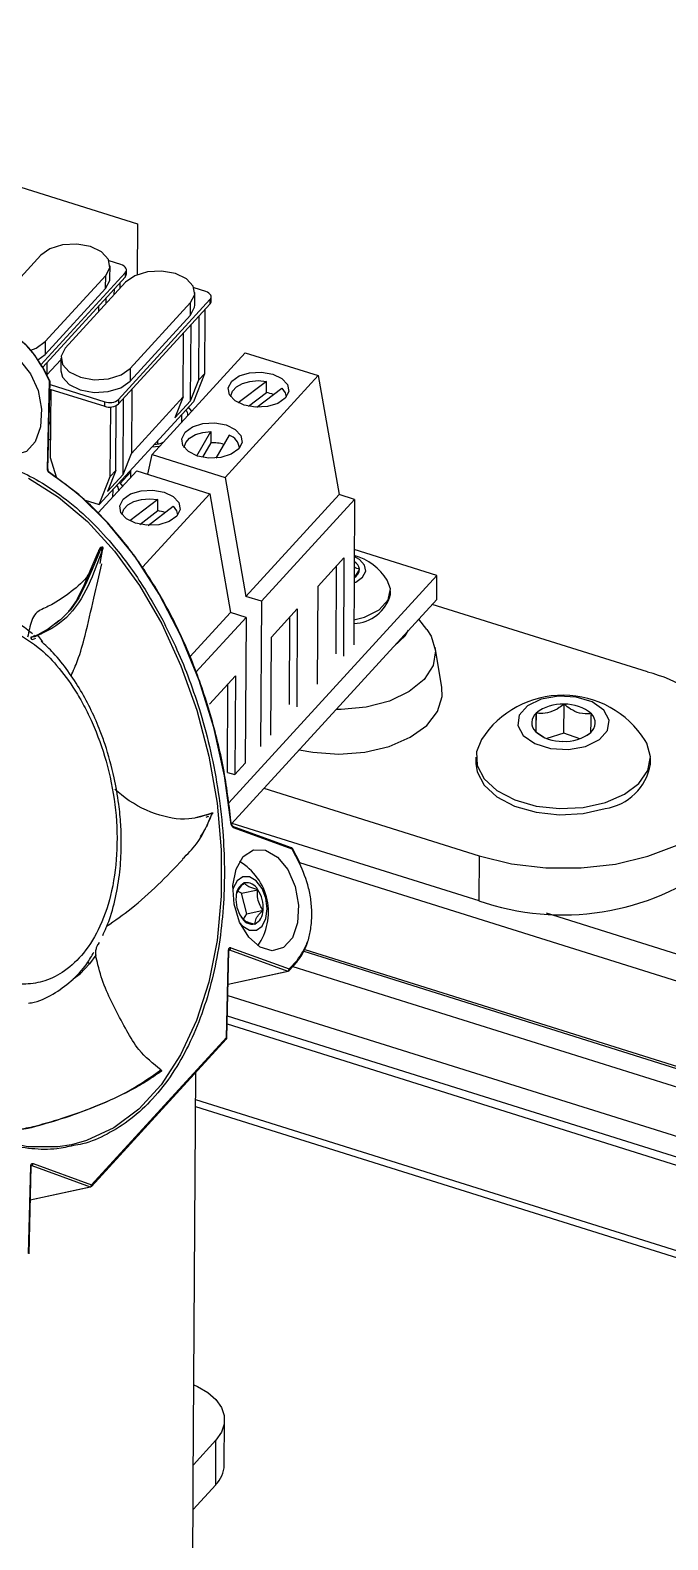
# Model space of a CAD drawing. Header units: millimetres. Extents: x -11 to 294, y 0 to 216.
# Drawn here: x 147.02 to 158.58, y 146.08 to 173.43 of the extents above; entities that cross this region are included whole.
import ezdxf

# ---------------------------------------------------------------- set-up
doc = ezdxf.new("R2010")
doc.units = ezdxf.units.MM

msp = doc.modelspace()

# ---------------------------------------------------------------- linework, layer by layer
at = {"color": 7, "linetype": 'Continuous', "lineweight": 25}
for p, q in [((137.779, 173.428), (148.961, 169.917)), ((148.961, 169.917), (148.955, 168.998)), ((147.21, 169.35), (146.114, 168.155)), ((147.211, 167.366), (148.74, 169.033)), ((148.662, 169.181), (148.449, 169.248)), ((148.464, 168.931), (148.465, 169.161)), ((148.74, 169.033), (148.739, 168.952)), ((148.761, 169.002), (148.761, 169.084)), ((147.247, 167.324), (148.739, 168.952)), ((147.291, 167.785), (148.387, 168.981)), ((148.748, 168.863), (147.652, 167.667)), ((148.386, 168.751), (148.387, 168.981)), ((148.646, 168.85), (148.645, 168.75)), ((150.2, 168.693), (149.988, 168.76)), ((147.29, 167.555), (148.386, 168.751)), ((148.395, 168.477), (148.395, 168.577)), ((148.543, 168.639), (148.544, 168.739)), ((148.621, 166.739), (150.278, 168.546)), ((148.829, 167.298), (149.925, 168.493)), ((149.924, 168.263), (149.925, 168.493)), ((150.002, 168.444), (150.004, 168.674)), ((150.278, 168.546), (150.277, 168.464)), ((150.299, 168.515), (150.3, 168.596)), ((148.261, 168.332), (148.262, 168.431)), ((148.621, 166.658), (150.277, 168.464)), ((148.828, 167.068), (149.924, 168.263)), ((150.075, 167.093), (150.082, 168.251)), ((150.184, 168.362), (150.177, 167.204)), ((149.793, 166.785), (149.8, 167.944)), ((149.925, 166.713), (149.934, 168.09)), ((147.291, 167.785), (147.29, 167.555)), ((147.159, 167.456), (147.29, 167.555)), ((147.574, 167.457), (147.321, 167.181)), ((147.322, 167.407), (147.321, 167.181)), ((147.574, 167.487), (147.573, 167.257)), ((150.918, 167.585), (149.227, 165.741)), ((150.918, 167.585), (152.242, 167.169)), ((147.37, 167.068), (147.238, 167.323)), ((147.374, 167.078), (147.242, 167.333)), ((148.829, 167.298), (148.828, 167.068)), ((150.177, 167.204), (149.976, 166.694)), ((150.075, 167.093), (150.177, 167.204)), ((152.242, 167.169), (150.551, 165.325)), ((152.242, 167.169), (152.619, 165.015)), ((147.332, 165.481), (147.37, 167.068)), ((147.34, 165.475), (147.378, 167.061)), ((147.377, 167.069), (147.374, 167.077)), ((147.375, 166.926), (148.368, 166.614)), ((147.378, 167.061), (147.377, 167.069)), ((147.377, 167.007), (148.368, 166.695)), ((147.389, 166.921), (147.381, 165.684)), ((148.861, 166.919), (148.853, 165.761)), ((149.925, 166.713), (150.075, 167.093)), ((151.302, 167.066), (150.791, 166.678)), ((150.974, 166.615), (151.3, 166.863)), ((151.126, 166.596), (151.58, 166.941)), ((151.3, 166.863), (151.302, 167.066)), ((149.976, 166.694), (148.269, 164.833)), ((148.368, 166.614), (148.368, 166.695)), ((148.47, 165.342), (148.478, 166.601)), ((148.572, 165.453), (148.579, 166.627)), ((148.621, 166.739), (148.621, 166.658)), ((148.704, 165.38), (148.712, 166.757)), ((148.853, 165.761), (149.793, 166.785)), ((149.793, 166.785), (149.643, 166.405)), ((149.643, 166.405), (149.925, 166.713)), ((150.657, 166.791), (150.657, 166.786)), ((151.657, 166.779), (151.657, 166.785)), ((147.36, 166.297), (147.385, 166.324)), ((149.765, 166.328), (149.766, 166.466)), ((147.383, 166.031), (147.353, 165.998)), ((150.039, 165.717), (150.296, 166.157)), ((150.296, 166.157), (150.295, 165.954)), ((150.627, 166.09), (150.386, 165.676)), ((148.704, 165.38), (148.853, 165.761)), ((149.328, 165.987), (149.328, 165.93)), ((149.811, 165.869), (149.811, 165.863)), ((150.295, 165.954), (150.141, 165.69)), ((150.811, 165.857), (150.811, 165.863)), ((147.381, 165.684), (147.488, 165.335)), ((149.152, 165.382), (149.227, 165.741)), ((149.227, 165.741), (150.551, 165.325)), ((148.949, 165.446), (148.251, 164.684)), ((148.269, 164.833), (148.47, 165.342)), ((148.572, 165.453), (148.422, 165.073)), ((148.422, 165.073), (148.704, 165.38)), ((148.47, 165.342), (148.572, 165.453)), ((148.636, 165.232), (148.692, 165.164)), ((148.836, 165.42), (148.651, 165.218)), ((148.836, 165.451), (148.835, 165.321)), ((148.949, 165.446), (150.273, 165.03)), ((150.551, 165.325), (150.928, 163.17)), ((148.514, 165.099), (148.513, 164.97)), ((150.273, 165.03), (149.052, 163.697)), ((150.273, 165.03), (150.65, 162.875)), ((150.928, 163.17), (152.619, 165.015)), ((152.9, 164.927), (152.619, 165.015)), ((148.015, 164.913), (148.269, 164.833)), ((149.332, 164.927), (148.822, 164.539)), ((149.005, 164.475), (149.331, 164.723)), ((149.157, 164.457), (149.611, 164.802)), ((149.331, 164.723), (149.332, 164.927)), ((152.9, 164.927), (151.209, 163.082)), ((152.9, 164.927), (152.884, 162.294)), ((148.688, 164.652), (148.688, 164.646)), ((149.688, 164.64), (149.688, 164.645)), ((148.108, 163.635), (148.248, 163.973)), ((148.277, 163.978), (148.141, 163.66)), ((148.313, 164.054), (148.277, 163.978)), ((148.289, 163.764), (148.336, 164.035)), ((148.293, 164.055), (148.317, 164.06)), ((148.317, 164.06), (148.313, 163.995)), ((148.313, 164.054), (148.336, 164.059)), ((152.237, 163.356), (152.707, 163.868)), ((152.707, 163.868), (152.696, 162.089)), ((154.393, 163.547), (152.895, 164.018)), ((147.985, 163.345), (148.108, 163.635)), ((148.141, 163.66), (148.022, 163.384)), ((152.564, 162.131), (152.573, 163.723)), ((147.99, 163.366), (147.869, 163.123)), ((148.022, 163.384), (147.901, 163.142)), ((150.617, 159.429), (154.393, 163.547)), ((152.226, 161.577), (152.237, 163.356)), ((154.39, 163.114), (154.393, 163.547)), ((147.745, 162.925), (147.863, 163.095)), ((147.901, 163.142), (147.749, 162.927)), ((150.665, 159.05), (154.39, 163.114)), ((151.209, 163.082), (150.928, 163.17)), ((151.209, 163.082), (151.193, 160.45)), ((153.55, 163.202), (153.551, 163.27)), ((158.209, 161.8), (154.309, 163.025)), ((147.749, 162.927), (147.566, 162.743)), ((149.915, 162.074), (150.65, 162.875)), ((150.931, 162.787), (150.024, 161.798)), ((150.931, 162.787), (150.65, 162.875)), ((150.931, 162.787), (150.915, 160.146)), ((151.392, 162.434), (151.861, 162.946)), ((151.718, 161.209), (151.728, 162.8)), ((151.861, 162.946), (151.851, 161.167)), ((154.212, 162.572), (154.066, 162.76)), ((147.173, 162.481), (147.047, 162.432)), ((147.107, 162.442), (147.082, 162.466)), ((147.349, 162.581), (147.156, 162.474)), ((147.376, 162.594), (147.173, 162.481)), ((147.539, 162.728), (147.349, 162.581)), ((147.075, 162.442), (147.023, 162.422)), ((147.033, 162.429), (147.034, 162.431)), ((147.035, 162.428), (147.033, 162.429)), ((147.047, 162.432), (147.057, 162.435)), ((147.057, 162.435), (147.103, 162.444)), ((147.06, 162.387), (147.122, 162.414)), ((147.153, 162.465), (147.243, 162.346)), ((151.381, 160.655), (151.392, 162.434)), ((154.481, 161.52), (154.36, 162.248)), ((150.268, 161.217), (150.738, 161.729)), ((150.738, 161.729), (150.727, 159.941)), ((150.595, 159.982), (150.604, 161.583)), ((156.696, 160.694), (156.699, 161.216)), ((156.191, 160.713), (156.193, 161.056)), ((156.181, 160.72), (156.328, 160.626)), ((156.696, 160.694), (156.383, 160.595)), ((156.986, 160.591), (156.696, 160.694)), ((150.727, 159.941), (150.915, 160.146)), ((155.1, 160.256), (155.099, 160.144)), ((158.266, 160.125), (158.267, 160.237)), ((150.595, 159.982), (150.727, 159.941)), ((151.255, 159.695), (155.156, 158.47)), ((150.239, 159.217), (150.016, 159.158)), ((150.31, 159.242), (150.239, 159.217)), ((150.31, 159.242), (150.333, 159.247)), ((150.674, 159.034), (150.673, 159.043)), ((150.676, 159.062), (155.151, 157.657)), ((151.754, 158.617), (150.692, 159.003)), ((151.768, 158.591), (150.706, 158.978)), ((151.9, 158.336), (151.768, 158.591)), ((151.904, 158.346), (151.772, 158.601)), ((155.156, 158.47), (155.151, 157.657)), ((150.85, 157.791), (150.779, 157.827)), ((150.85, 157.791), (151.145, 157.855)), ((150.945, 157.419), (150.85, 157.791)), ((150.886, 157.32), (150.945, 157.419)), ((150.945, 157.419), (151.241, 157.483)), ((148.249, 156.863), (148.269, 156.9)), ((150.575, 155.175), (150.613, 156.756)), ((150.583, 155.169), (150.621, 156.75)), ((150.631, 156.767), (151.689, 156.382)), ((150.657, 156.805), (151.716, 156.419)), ((151.981, 156.74), (160.207, 154.156)), ((148.095, 156.51), (147.926, 156.332)), ((148.206, 156.667), (148.095, 156.51)), ((151.715, 156.391), (151.857, 156.546)), ((151.716, 156.419), (151.858, 156.575)), ((151.783, 156.467), (160.115, 153.85)), ((150.606, 156.145), (151.697, 156.381)), ((150.601, 155.941), (160.105, 152.957)), ((148.129, 152.481), (150.574, 155.147)), ((148.13, 152.509), (150.575, 155.175)), ((149.974, 147.128), (150.02, 154.543)), ((150.016, 153.927), (160.092, 150.763)), ((147.071, 152.895), (148.13, 152.509)), ((146.989, 151.265), (147.027, 152.847)), ((146.997, 151.258), (147.035, 152.84)), ((147.045, 152.858), (148.104, 152.472)), ((147.02, 152.235), (148.112, 152.471)), ((150.537, 147.434), (150.542, 148.246)), ((149.976, 147.438), (150.386, 147.885)), ((150.381, 147.072), (150.386, 147.885)), ((149.961, 144.961), (149.974, 147.128)), ((149.971, 146.625), (150.381, 147.072))]:
    msp.add_line(p, q, dxfattribs=at)
at = {"color": 8, "linetype": 'Continuous', "lineweight": 25}
for p, q in [((147.566, 162.743), (147.479, 162.675)), ((147.173, 162.481), (147.156, 162.474)), ((151.902, 158.351), (161.317, 155.394)), ((156.372, 157.438), (170.933, 152.866)), ((150.631, 156.767), (150.626, 156.766)), ((151.997, 156.773), (160.222, 154.191)), ((147.794, 156.24), (147.926, 156.332)), ((150.606, 156.147), (151.689, 156.382)), ((150.589, 155.424), (160.102, 152.437)), ((150.592, 155.57), (160.103, 152.584)), ((150.017, 154.056), (160.093, 150.892)), ((147.045, 152.858), (147.04, 152.857)), ((147.02, 152.237), (148.104, 152.472))]:
    msp.add_line(p, q, dxfattribs=at)
at = {"color": 7, "linetype": 'Continuous', "lineweight": 25, "flags": 128}
for points in [[(148.387, 168.981), (148.462, 169.125), (148.436, 169.276), (148.313, 169.41), (148.112, 169.507), (147.863, 169.552), (147.604, 169.538), (147.375, 169.467), (147.21, 169.35)], [(148.74, 169.033), (148.754, 169.053), (148.761, 169.074), (148.761, 169.095), (148.753, 169.116), (148.739, 169.136), (148.719, 169.154), (148.693, 169.169), (148.662, 169.181)], [(149.925, 168.493), (150, 168.638), (149.975, 168.789), (149.851, 168.923), (149.65, 169.02), (149.401, 169.064), (149.142, 169.05), (148.913, 168.98), (148.748, 168.863)], [(148.386, 168.751), (148.461, 168.895), (148.464, 168.931)], [(150.278, 168.546), (150.292, 168.565), (150.299, 168.586), (150.299, 168.608), (150.291, 168.629), (150.277, 168.648), (150.257, 168.666), (150.231, 168.681), (150.2, 168.693)], [(149.924, 168.263), (149.999, 168.408), (150.002, 168.444)], [(147.228, 167.334), (147.102, 167.54), (146.957, 167.712), (146.799, 167.843), (146.633, 167.929), (146.465, 167.965), (146.303, 167.951), (146.284, 167.945)], [(147.032, 167.631), (147.127, 167.669), (147.291, 167.785)], [(147.652, 167.667), (147.577, 167.523), (147.603, 167.372), (147.726, 167.238), (147.928, 167.141), (148.177, 167.096), (148.436, 167.11), (148.665, 167.181), (148.829, 167.298)], [(146.089, 167.217), (146.219, 167.443), (146.405, 167.563), (146.621, 167.56), (146.838, 167.435), (147.026, 167.205), (147.161, 166.902), (147.223, 166.564), (147.205, 166.24), (147.109, 165.972), (146.948, 165.796), (146.743, 165.736), (146.523, 165.801), (146.317, 165.982), (146.153, 166.253), (146.053, 166.579), (146.031, 166.916), (146.089, 167.217)], [(147.573, 167.257), (147.602, 167.142), (147.725, 167.008), (147.926, 166.911), (148.175, 166.866), (148.434, 166.88), (148.663, 166.951), (148.828, 167.068)], [(150.61, 166.949), (150.672, 167.068), (150.808, 167.165), (150.997, 167.223), (151.21, 167.235), (151.416, 167.198), (151.582, 167.118), (151.684, 167.007), (151.705, 166.883), (151.643, 166.763), (151.507, 166.667), (151.318, 166.609), (151.105, 166.597), (150.899, 166.634), (150.733, 166.714), (150.632, 166.824), (150.61, 166.949)], [(147.37, 167.068), (147.373, 167.071), (147.374, 167.074), (147.375, 167.076), (147.374, 167.078)], [(150.657, 166.791), (150.657, 166.803), (150.687, 166.889), (150.759, 166.966), (150.868, 167.027), (151.003, 167.066), (151.152, 167.079), (151.302, 167.066)], [(151.58, 166.941), (151.64, 166.86), (151.657, 166.785)], [(149.947, 166.525), (149.945, 166.529), (149.888, 166.599)], [(150.859, 165.961), (150.798, 165.841), (150.662, 165.745), (150.473, 165.687), (150.259, 165.675), (150.054, 165.712), (149.887, 165.792), (149.786, 165.902), (149.765, 166.027), (149.826, 166.146), (149.962, 166.242), (150.151, 166.301), (150.365, 166.312), (150.57, 166.276), (150.736, 166.196), (150.838, 166.085), (150.859, 165.961)], [(149.811, 165.869), (149.811, 165.874), (149.838, 165.961), (149.907, 166.039), (150.014, 166.101), (150.147, 166.141), (150.296, 166.157)], [(149.359, 165.885), (149.354, 165.884), (149.223, 165.873)], [(150.661, 159.038), (150.54, 159.921), (150.345, 160.796), (150.08, 161.646), (149.748, 162.456), (149.356, 163.211), (148.912, 163.897), (148.422, 164.503), (147.897, 165.017), (147.345, 165.43)], [(148.623, 165.09), (148.613, 165.149), (148.59, 165.183)], [(148.641, 164.81), (148.703, 164.929), (148.839, 165.025), (149.028, 165.084), (149.241, 165.095), (149.447, 165.058), (149.613, 164.979), (149.714, 164.868), (149.736, 164.744), (149.674, 164.624), (149.538, 164.528), (149.349, 164.469), (149.135, 164.458), (148.93, 164.495), (148.764, 164.575), (148.662, 164.685), (148.641, 164.81)], [(148.688, 164.652), (148.688, 164.663), (148.718, 164.75), (148.79, 164.827), (148.899, 164.887), (149.034, 164.926), (149.183, 164.94), (149.332, 164.927)], [(149.611, 164.802), (149.671, 164.721), (149.688, 164.645)], [(152.891, 163.416), (152.921, 163.429), (153.045, 163.517), (153.101, 163.625), (153.081, 163.738), (152.989, 163.839), (152.894, 163.891)], [(152.887, 162.746), (153.079, 162.795), (153.343, 162.927), (153.507, 163.106), (153.549, 163.308), (153.492, 163.464)], [(154.212, 162.572), (154.291, 162.449), (154.367, 162.183), (154.322, 161.915), (154.16, 161.663), (153.891, 161.444), (153.534, 161.274), (153.112, 161.164), (152.655, 161.122), (152.564, 161.121)], [(153.616, 162.269), (153.818, 162.457), (153.88, 162.558)], [(151.895, 160.392), (152.142, 160.346), (152.615, 160.313), (153.087, 160.349), (153.528, 160.453), (153.91, 160.618), (154.208, 160.833), (154.405, 161.085), (154.488, 161.358), (154.481, 161.52)], [(156.779, 160.397), (157.089, 160.453), (157.338, 160.574), (157.488, 160.741), (157.515, 160.93), (157.417, 161.111), (157.208, 161.257), (156.919, 161.345), (156.595, 161.363), (156.285, 161.307), (156.037, 161.186), (155.887, 161.018), (155.859, 160.83), (155.957, 160.649), (156.166, 160.503), (156.455, 160.415), (156.779, 160.397)], [(155.202, 160.578), (155.11, 160.356), (155.121, 160.104), (155.247, 159.864), (155.481, 159.652), (155.803, 159.484), (156.191, 159.372), (156.615, 159.325), (157.044, 159.347), (157.447, 159.435)], [(157.447, 159.435), (157.793, 159.584), (158.056, 159.782), (158.218, 160.014), (158.266, 160.263), (158.197, 160.511), (158.168, 160.56)], [(155.099, 160.144), (155.12, 159.993), (155.247, 159.752), (155.48, 159.54), (155.802, 159.372), (156.19, 159.26), (156.614, 159.214), (157.043, 159.235), (157.446, 159.324)], [(155.156, 158.47), (155.745, 158.326), (156.37, 158.252), (157.007, 158.25), (157.632, 158.32), (158.22, 158.461), (158.749, 158.665), (159.199, 158.926), (159.552, 159.234), (159.615, 159.306)], [(150.665, 159.045), (150.669, 159.045), (150.671, 159.044), (150.673, 159.043), (150.673, 159.043)], [(150.751, 158.23), (150.882, 158.456), (151.068, 158.576), (151.283, 158.573), (151.5, 158.448), (151.689, 158.219), (151.823, 157.915), (151.885, 157.578), (151.867, 157.253), (151.771, 156.985), (151.61, 156.809), (151.406, 156.75), (151.186, 156.814), (150.98, 156.995), (150.815, 157.266), (150.715, 157.592), (150.693, 157.929), (150.751, 158.23)], [(150.82, 157.257), (150.874, 157.197), (150.997, 157.123), (151.119, 157.122), (151.223, 157.195), (151.292, 157.331), (151.316, 157.508), (151.292, 157.701), (151.222, 157.879), (151.117, 158.015), (150.994, 158.089), (150.872, 158.09), (150.768, 158.017), (150.699, 157.881), (150.691, 157.851)], [(147.769, 153.236), (147.517, 153.195), (146.973, 153.195), (146.42, 153.311), (145.867, 153.541), (145.324, 153.88), (144.802, 154.323), (144.31, 154.861), (143.857, 155.484), (143.452, 156.181)], [(149.985, 148.883), (150.053, 148.852), (150.238, 148.744), (150.384, 148.617), (150.484, 148.476), (150.536, 148.327), (150.536, 148.174), (150.486, 148.025), (150.386, 147.885)]]:
    msp.add_lwpolyline(points, dxfattribs=at)
at = {"color": 8, "linetype": 'Continuous', "lineweight": 25, "flags": 128}
for points in [[(147.238, 167.323), (147.241, 167.326), (147.242, 167.329), (147.242, 167.331), (147.242, 167.333)], [(147.378, 167.061), (147.378, 167.062), (147.377, 167.064), (147.374, 167.066), (147.37, 167.068)], [(147.332, 165.481), (147.336, 165.48), (147.338, 165.478), (147.34, 165.476), (147.34, 165.475)], [(146.988, 165.31), (147.531, 164.97), (148.054, 164.527), (148.546, 163.989), (148.998, 163.366), (149.403, 162.67), (149.752, 161.913), (150.039, 161.11), (150.259, 160.276), (150.408, 159.425), (150.482, 158.575), (150.481, 157.74), (150.405, 156.937), (150.254, 156.18), (150.032, 155.484), (149.743, 154.861), (149.392, 154.323), (148.986, 153.88), (148.532, 153.541), (148.04, 153.311), (147.769, 153.236)], [(151.772, 158.601), (151.772, 158.599), (151.772, 158.597), (151.771, 158.594), (151.768, 158.591)], [(151.9, 158.336), (151.903, 158.339), (151.904, 158.342), (151.905, 158.344), (151.904, 158.346)], [(150.613, 156.756), (150.617, 156.755), (150.619, 156.753), (150.621, 156.751), (150.621, 156.75)], [(150.631, 156.767), (150.627, 156.768), (150.623, 156.768)], [(150.575, 155.175), (150.579, 155.174), (150.581, 155.172), (150.583, 155.17), (150.583, 155.169)], [(147.027, 152.847), (147.031, 152.845), (147.033, 152.843), (147.035, 152.841), (147.035, 152.84)], [(147.045, 152.858), (147.041, 152.858), (147.037, 152.858)]]:
    msp.add_lwpolyline(points, dxfattribs=at)
at = {"color": 7, "linetype": 'Continuous', "lineweight": 25}
for centre, radius, start, end in [((148.686, 169.005), 0.0747, 314.9147, 358.3246), ((150.224, 168.517), 0.0747, 314.9164, 358.3218), ((147.234, 167.324), 0.0119, 49.3069, 111.1125), ((151.179, 166.172), 0.702, 69.0741, 80.0476), ((148.456, 166.942), 0.262, 250.5049, 309.2142), ((148.455, 166.861), 0.262, 250.5051, 309.214), ((149.759, 166.467), 0.117, 350.2909, 44.4781), ((150.539, 165.831), 0.274, 6.6444, 71.2751), ((149.248, 166.35), 0.428, 272.7422, 295.3912), ((150.309, 165.146), 0.808, 74.1716, 91.0585), ((147.345, 165.411), 0.0213, 344.8301, 53.5413), ((149.21, 164.032), 0.702, 69.0741, 80.0476), ((152.599, 162.898), 1.057, 32.3339, 73.7769), ((152.804, 163.667), 0.184, 298.3121, 358.236), ((152.794, 163.632), 0.196, 8.5316, 59.5596), ((152.871, 163.382), 0.703, 271.2783, 345.1755), ((157.497, 159.059), 2.832, 41.4179, 75.4284), ((156.679, 159.618), 1.762, 32.3349, 146.9636), ((156.652, 160.484), 0.733, 86.3574, 128.7671), ((156.725, 160.507), 0.709, 48.6762, 92.0824), ((156.336, 160.883), 0.224, 129.4361, 226.5239), ((157.039, 160.877), 0.224, 309.4359, 46.5245), ((156.65, 161.252), 0.709, 228.6763, 272.0803), ((156.722, 161.276), 0.733, 266.3609, 308.7656), ((157.291, 160.303), 0.991, 279.0036, 349.6862), ((150.281, 157.451), 1.057, 324.7206, 59.7515), ((156.673, 162.025), 4.626, 250.7856, 307.0612), ((151.019, 157.738), 0.268, 116.2396, 181.8253), ((150.939, 157.751), 0.231, 26.8284, 99.8069), ((150.653, 157.531), 0.589, 355.3219, 33.3904), ((151.338, 157.681), 0.589, 175.3208, 213.3915), ((151.052, 157.461), 0.23, 206.8202, 279.8151), ((150.972, 157.474), 0.268, 296.2384, 1.8265), ((150.618, 156.804), 0.0389, 288.8801, 0.9292), ((151.07, 157.207), 1.023, 319.3631, 343.523), ((151.677, 156.419), 0.0389, 288.8639, 0.9454), ((147.032, 152.894), 0.039, 288.8897, 0.9209), ((148.091, 152.509), 0.039, 288.8964, 0.9129), ((150.005, 147.449), 0.532, 314.9126, 358.3262)]:
    msp.add_arc(centre, radius, start, end, dxfattribs=at)
at = {"color": 8, "linetype": 'Continuous', "lineweight": 25}
for centre, radius, start, end in [((150.681, 158.981), 0.0251, 353.042, 65.7568), ((151.743, 158.594), 0.0252, 353.1477, 64.4145), ((151.837, 156.561), 0.0244, 322.8428, 33.0862), ((151.694, 156.395), 0.014, 249.0691, 281.4805), ((151.695, 156.406), 0.0244, 322.8754, 33.0612), ((150.555, 155.162), 0.0244, 322.8428, 33.0862), ((148.109, 152.485), 0.0139, 248.9885, 281.7265), ((148.11, 152.496), 0.0244, 322.8517, 33.081)]:
    msp.add_arc(centre, radius, start, end, dxfattribs=at)
at = {"color": 7, "linetype": 'Continuous', "lineweight": 25}
for points, knots in [([(147.238, 167.323), (147.162, 167.448), (147.05, 167.634), (146.836, 167.817), (146.666, 167.907), (146.49, 167.95), (146.378, 167.93), (146.324, 167.92)], [0, 0, 0, 0, 0.371708, 0.548617, 0.712001, 0.861141, 1, 1, 1, 1]), ([(147.366, 165.406), (147.361, 165.41), (147.35, 165.418), (147.34, 165.437), (147.333, 165.458), (147.332, 165.474), (147.332, 165.481)], [0, 0, 0, 0, 0.21812, 0.467211, 0.731937, 1, 1, 1, 1]), ([(147.342, 165.458), (147.341, 165.463), (147.34, 165.468), (147.34, 165.474), (147.34, 165.475)], [0, 0, 0, 0, 0.8065897, 1, 1, 1, 1]), ([(147.358, 165.428), (147.357, 165.429), (147.355, 165.43), (147.352, 165.434), (147.349, 165.439), (147.345, 165.446), (147.343, 165.452), (147.342, 165.457), (147.342, 165.458)], [0, 0, 0, 0, 0.0396285, 0.2133706, 0.3981346, 0.5941397, 0.8525615, 1, 1, 1, 1]), ([(150.665, 159.045), (150.627, 159.363), (150.549, 160.01), (150.317, 160.973), (149.999, 161.923), (149.59, 162.826), (149.108, 163.649), (148.566, 164.363), (147.994, 164.959), (147.568, 165.262), (147.366, 165.406)], [0, 0, 0, 0, 0.1297201, 0.2645536, 0.4012789, 0.5363185, 0.6661773, 0.7879083, 0.899486, 1, 1, 1, 1]), ([(148.336, 164.035), (148.273, 163.864), (148.128, 163.472), (147.842, 162.891), (147.43, 162.58), (147.191, 162.48), (147.153, 162.464)], [0, 0, 0, 0, 0.268912, 0.618254, 0.93877, 1, 1, 1, 1]), ([(148.248, 163.973), (148.252, 163.981), (148.259, 163.998), (148.267, 164.014), (148.271, 164.022)], [0, 0, 0, 0, 0.504457, 1, 1, 1, 1]), ([(148.277, 163.978), (148.267, 163.981), (148.254, 163.986), (148.249, 163.975), (148.248, 163.973)], [0, 0, 0, 0, 0.766964, 1, 1, 1, 1]), ([(148.293, 164.055), (148.285, 164.049), (148.275, 164.039), (148.272, 164.026), (148.271, 164.022)], [0, 0, 0, 0, 0.734572, 1, 1, 1, 1]), ([(148.313, 164.054), (148.309, 164.053), (148.302, 164.052), (148.296, 164.054), (148.293, 164.055)], [0, 0, 0, 0, 0.574196, 1, 1, 1, 1]), ([(148.336, 164.059), (148.333, 164.06), (148.327, 164.062), (148.32, 164.061), (148.317, 164.06)], [0, 0, 0, 0, 0.404151, 1, 1, 1, 1]), ([(148.336, 164.035), (148.337, 164.038), (148.339, 164.044), (148.339, 164.052), (148.337, 164.057), (148.336, 164.059)], [0, 0, 0, 0, 0.386663, 0.735747, 1, 1, 1, 1]), ([(148.128, 163.686), (148.117, 163.656), (148.055, 163.496), (147.798, 163.277), (147.495, 163.057), (147.278, 162.957), (147.199, 162.92)], [0, 0, 0, 0, 0.079111, 0.417587, 0.787432, 1, 1, 1, 1]), ([(147.76, 161.729), (147.8, 161.822), (147.903, 162.058), (148.038, 162.53), (148.165, 163.118), (148.266, 163.551), (148.315, 163.758)], [0, 0, 0, 0, 0.143242, 0.36694, 0.697047, 1, 1, 1, 1]), ([(148.141, 163.66), (148.135, 163.659), (148.126, 163.658), (148.11, 163.652), (148.108, 163.641), (148.108, 163.635)], [0, 0, 0, 0, 0.365672, 0.643714, 1, 1, 1, 1]), ([(152.892, 163.517), (152.894, 163.519), (152.925, 163.543), (152.952, 163.597), (152.979, 163.645), (152.988, 163.662)], [0, 0, 0, 0, 0.0498256, 0.6752686, 1, 1, 1, 1]), ([(152.988, 163.662), (152.955, 163.671), (152.918, 163.681), (152.895, 163.708), (152.893, 163.71)], [0, 0, 0, 0, 0.919837, 1, 1, 1, 1]), ([(147.901, 163.142), (147.895, 163.14), (147.882, 163.137), (147.864, 163.121), (147.863, 163.105), (147.863, 163.095)], [0, 0, 0, 0, 0.305797, 0.575417, 1, 1, 1, 1]), ([(147.06, 162.491), (146.982, 162.552), (146.802, 162.693), (146.485, 162.856), (146.121, 162.971), (145.746, 163.014), (145.503, 162.969), (145.385, 162.947)], [0, 0, 0, 0, 0.1653518, 0.380136, 0.5903105, 0.8000946, 1, 1, 1, 1]), ([(147.199, 162.92), (147.171, 162.902), (147.102, 162.856), (147.02, 162.682), (146.991, 162.533), (146.971, 162.432)], [0, 0, 0, 0, 0.174496, 0.442997, 1, 1, 1, 1]), ([(146.572, 162.609), (146.778, 162.5), (147.123, 162.318), (147.525, 161.902), (147.794, 161.539), (147.998, 161.187), (148.204, 160.765), (148.416, 160.172), (148.573, 159.399), (148.611, 158.606), (148.523, 157.859), (148.318, 157.217), (148.023, 156.719), (147.673, 156.381), (147.304, 156.194), (146.955, 156.133), (146.63, 156.154), (146.435, 156.22), (146.335, 156.253)], [0, 0, 0, 0, 0.08099, 0.13518, 0.200474, 0.238397, 0.277358, 0.364348, 0.457802, 0.552049, 0.640867, 0.719449, 0.785817, 0.840908, 0.887428, 0.928266, 0.963243, 1, 1, 1, 1]), ([(147.047, 162.432), (147.044, 162.432), (147.038, 162.43), (147.029, 162.424), (147.03, 162.402), (147.047, 162.393), (147.06, 162.387)], [0, 0, 0, 0, 0.152475, 0.25869, 0.422801, 1, 1, 1, 1]), ([(147.104, 162.444), (147.108, 162.446), (147.124, 162.454), (147.141, 162.46), (147.153, 162.464)], [0, 0, 0, 0, 0.275179, 1, 1, 1, 1]), ([(148.542, 159.884), (148.492, 160.087), (148.421, 160.372), (148.273, 160.776), (148.131, 161.105), (147.936, 161.472), (147.707, 161.821), (147.469, 162.123), (147.292, 162.288), (147.217, 162.357)], [0, 0, 0, 0, 0.220258, 0.308765, 0.452645, 0.59695, 0.745434, 0.892837, 1, 1, 1, 1]), ([(156.699, 161.216), (156.67, 161.195), (156.591, 161.136), (156.45, 161.064), (156.301, 161.043), (156.218, 161.053), (156.193, 161.056)], [0, 0, 0, 0, 0.197332, 0.540399, 0.862096, 1, 1, 1, 1]), ([(157.193, 161.04), (157.12, 161.039), (156.987, 161.036), (156.822, 161.12), (156.738, 161.186), (156.699, 161.216)], [0, 0, 0, 0, 0.402058, 0.727428, 1, 1, 1, 1]), ([(156.193, 161.056), (156.191, 160.986), (156.189, 160.886), (156.186, 160.774), (156.182, 160.732), (156.181, 160.72)], [0, 0, 0, 0, 0.620806, 0.893425, 1, 1, 1, 1]), ([(157.181, 160.704), (157.183, 160.732), (157.187, 160.802), (157.19, 160.914), (157.192, 160.998), (157.193, 161.04)], [0, 0, 0, 0, 0.253579, 0.626262, 1, 1, 1, 1]), ([(157.047, 160.619), (157.063, 160.626), (157.111, 160.648), (157.153, 160.681), (157.181, 160.704)], [0, 0, 0, 0, 0.3221614, 1, 1, 1, 1]), ([(148.334, 157.028), (148.376, 157.124), (148.483, 157.363), (148.584, 157.77), (148.655, 158.231), (148.675, 158.655), (148.663, 159.046), (148.626, 159.444), (148.572, 159.725), (148.542, 159.884)], [0, 0, 0, 0, 0.107491, 0.269569, 0.43012, 0.588243, 0.705546, 0.833423, 1, 1, 1, 1]), ([(150.321, 159.241), (150.179, 159.196), (149.842, 159.09), (149.247, 159.214), (148.807, 159.449), (148.593, 159.641), (148.555, 159.676)], [0, 0, 0, 0, 0.230064, 0.548314, 0.918979, 1, 1, 1, 1]), ([(149.781, 158.413), (149.869, 158.5), (150.106, 158.736), (150.238, 159.046), (150.321, 159.241)], [0, 0, 0, 0, 0.370546, 1, 1, 1, 1]), ([(150.316, 159.239), (150.278, 159.143), (150.219, 158.996), (150.131, 158.864), (150.1, 158.818)], [0, 0, 0, 0, 0.647404, 1, 1, 1, 1]), ([(150.208, 159.172), (150.216, 159.175), (150.231, 159.18), (150.246, 159.186), (150.254, 159.188)], [0, 0, 0, 0, 0.503089, 1, 1, 1, 1]), ([(150.31, 159.242), (150.306, 159.241), (150.302, 159.241), (150.298, 159.238), (150.298, 159.238)], [0, 0, 0, 0, 0.88907, 1, 1, 1, 1]), ([(150.333, 159.247), (150.331, 159.245), (150.327, 159.242), (150.323, 159.241), (150.32, 159.24)], [0, 0, 0, 0, 0.526039, 1, 1, 1, 1]), ([(150.321, 159.241), (150.323, 159.242), (150.327, 159.243), (150.331, 159.245), (150.332, 159.246), (150.333, 159.247)], [0, 0, 0, 0, 0.544265, 0.893487, 1, 1, 1, 1]), ([(150.706, 158.978), (150.701, 158.98), (150.69, 158.986), (150.678, 159.003), (150.669, 159.023), (150.666, 159.038), (150.665, 159.045)], [0, 0, 0, 0, 0.207612, 0.450553, 0.71819, 1, 1, 1, 1]), ([(150.691, 159.003), (150.692, 159.003), (150.693, 159.003), (150.687, 159.006), (150.686, 159.009), (150.681, 159.015), (150.678, 159.021), (150.676, 159.028), (150.675, 159.033), (150.674, 159.034)], [0, 0, 0, 0, 0.00901, 0.085812, 0.251357, 0.42697, 0.613748, 0.859685, 1, 1, 1, 1]), ([(148.403, 157.193), (148.554, 157.298), (149.06, 157.65), (149.488, 158.094), (149.788, 158.405)], [0, 0, 0, 0, 0.299686, 1, 1, 1, 1]), ([(151.771, 158.6), (151.771, 158.602), (151.77, 158.605), (151.765, 158.61), (151.76, 158.614), (151.755, 158.616), (151.754, 158.616)], [0, 0, 0, 0, 0.174205, 0.41071, 0.807431, 1, 1, 1, 1]), ([(151.858, 156.575), (151.928, 156.678), (152.042, 156.845), (152.106, 157.124), (152.13, 157.37), (152.117, 157.628), (152.062, 157.96), (151.964, 158.188), (151.9, 158.336)], [0, 0, 0, 0, 0.2004338, 0.3235304, 0.4584068, 0.5997591, 0.7411133, 1, 1, 1, 1]), ([(150.9, 157.979), (150.862, 157.942), (150.802, 157.885), (150.77, 157.81), (150.758, 157.783)], [0, 0, 0, 0, 0.644118, 1, 1, 1, 1]), ([(151.145, 157.855), (151.096, 157.868), (151.021, 157.887), (150.936, 157.932), (150.91, 157.966), (150.9, 157.979)], [0, 0, 0, 0, 0.545618, 0.832322, 1, 1, 1, 1]), ([(151.241, 157.483), (151.227, 157.503), (151.19, 157.558), (151.146, 157.662), (151.136, 157.772), (151.143, 157.836), (151.145, 157.855)], [0, 0, 0, 0, 0.180098, 0.510045, 0.848386, 1, 1, 1, 1]), ([(150.846, 157.357), (150.867, 157.334), (150.911, 157.287), (151.002, 157.256), (151.062, 157.241), (151.091, 157.234)], [0, 0, 0, 0, 0.330187, 0.677493, 1, 1, 1, 1]), ([(151.091, 157.234), (151.097, 157.268), (151.109, 157.337), (151.173, 157.416), (151.219, 157.461), (151.241, 157.483)], [0, 0, 0, 0, 0.349431, 0.690636, 1, 1, 1, 1]), ([(146.986, 155.8), (147.004, 155.803), (147.161, 155.822), (147.433, 155.954), (147.772, 156.195), (148.02, 156.461), (148.132, 156.654), (148.174, 156.726)], [0, 0, 0, 0, 0.03502, 0.306801, 0.567582, 0.840352, 1, 1, 1, 1]), ([(148.211, 156.786), (148.206, 156.759), (148.199, 156.72), (148.204, 156.68), (148.206, 156.667)], [0, 0, 0, 0, 0.662362, 1, 1, 1, 1]), ([(148.269, 156.9), (148.256, 156.881), (148.232, 156.845), (148.217, 156.805), (148.211, 156.786)], [0, 0, 0, 0, 0.538112, 1, 1, 1, 1]), ([(150.613, 156.756), (150.614, 156.764), (150.615, 156.779), (150.625, 156.797), (150.64, 156.808), (150.652, 156.806), (150.657, 156.805)], [0, 0, 0, 0, 0.308055, 0.566195, 0.782624, 1, 1, 1, 1]), ([(150.621, 156.75), (150.621, 156.751), (150.621, 156.753), (150.621, 156.758), (150.623, 156.764), (150.623, 156.766), (150.626, 156.769), (150.626, 156.769), (150.626, 156.769)], [0, 0, 0, 0, 0.084787, 0.43173, 0.707492, 0.900834, 0.995344, 1, 1, 1, 1]), ([(149.387, 154.589), (149.246, 154.704), (148.997, 154.905), (148.763, 155.309), (148.562, 155.681), (148.371, 156.072), (148.262, 156.406), (148.219, 156.608), (148.206, 156.667)], [0, 0, 0, 0, 0.222818, 0.390039, 0.569244, 0.74554, 0.926379, 1, 1, 1, 1]), ([(151.697, 156.381), (151.701, 156.383), (151.707, 156.384), (151.712, 156.389), (151.714, 156.392)], [0, 0, 0, 0, 0.572728, 1, 1, 1, 1]), ([(147.8, 153.219), (147.701, 153.197), (147.453, 153.142), (147.039, 153.152), (146.586, 153.231), (146.144, 153.384), (145.686, 153.615), (145.219, 153.935), (144.764, 154.34), (144.3, 154.852), (143.854, 155.459), (143.59, 155.938), (143.462, 156.169)], [0, 0, 0, 0, 0.054053, 0.134969, 0.218542, 0.298964, 0.383442, 0.491324, 0.599949, 0.70801, 0.859596, 1, 1, 1, 1]), ([(150.574, 155.148), (150.574, 155.148), (150.578, 155.152), (150.581, 155.159), (150.583, 155.166), (150.583, 155.169), (150.583, 155.169)], [0, 0, 0, 0, 0.130457, 0.604372, 0.949944, 1, 1, 1, 1]), ([(147.096, 153.563), (147.284, 153.616), (147.673, 153.727), (148.257, 153.946), (148.847, 154.213), (149.207, 154.463), (149.387, 154.589)], [0, 0, 0, 0, 0.2323735, 0.4805893, 0.7395619, 1, 1, 1, 1]), ([(149.38, 154.556), (149.294, 154.496), (149.118, 154.372), (148.742, 154.161), (148.256, 153.941), (147.676, 153.729), (147.29, 153.619), (147.103, 153.566)], [0, 0, 0, 0, 0.126018, 0.258969, 0.51756, 0.766565, 1, 1, 1, 1]), ([(149.4, 154.572), (149.397, 154.568), (149.392, 154.561), (149.384, 154.558), (149.38, 154.556)], [0, 0, 0, 0, 0.492177, 1, 1, 1, 1]), ([(149.387, 154.589), (149.39, 154.587), (149.394, 154.584), (149.399, 154.578), (149.399, 154.573), (149.4, 154.572)], [0, 0, 0, 0, 0.412496, 0.758568, 1, 1, 1, 1]), ([(147.103, 153.566), (147.078, 153.559), (147.025, 153.547), (146.916, 153.527), (146.725, 153.501), (146.56, 153.502), (146.453, 153.503)], [0, 0, 0, 0, 0.120004, 0.248648, 0.508378, 1, 1, 1, 1]), ([(146.465, 153.496), (146.57, 153.497), (146.73, 153.498), (146.915, 153.525), (147.021, 153.544), (147.072, 153.557), (147.096, 153.563)], [0, 0, 0, 0, 0.494184, 0.753622, 0.881418, 1, 1, 1, 1]), ([(147.096, 153.563), (147.097, 153.563), (147.1, 153.563), (147.102, 153.565), (147.103, 153.566)], [0, 0, 0, 0, 0.492142, 1, 1, 1, 1]), ([(147.027, 152.847), (147.028, 152.855), (147.029, 152.869), (147.039, 152.887), (147.054, 152.899), (147.066, 152.896), (147.071, 152.895)], [0, 0, 0, 0, 0.30818, 0.566204, 0.78263, 1, 1, 1, 1]), ([(147.035, 152.84), (147.035, 152.841), (147.035, 152.844), (147.035, 152.848), (147.037, 152.854), (147.037, 152.856), (147.04, 152.86), (147.04, 152.859), (147.04, 152.859)], [0, 0, 0, 0, 0.085232, 0.431447, 0.707027, 0.900247, 0.99511, 1, 1, 1, 1]), ([(148.112, 152.471), (148.116, 152.472), (148.122, 152.474), (148.127, 152.479), (148.129, 152.482)], [0, 0, 0, 0, 0.572112, 1, 1, 1, 1])]:
    msp.add_open_spline(points, degree=3, knots=knots, dxfattribs=at)
at = {"color": 8, "linetype": 'Continuous', "lineweight": 25}
for points, knots in [([(145.106, 165.643), (145.206, 165.665), (145.453, 165.72), (145.867, 165.71), (146.32, 165.631), (146.762, 165.478), (147.22, 165.247), (147.687, 164.927), (148.142, 164.521), (148.607, 164.009), (149.052, 163.403), (149.317, 162.923), (149.444, 162.693)], [0, 0, 0, 0, 0.054053, 0.13497, 0.218542, 0.298964, 0.383442, 0.491324, 0.599949, 0.70801, 0.859596, 1, 1, 1, 1]), ([(148.022, 163.384), (148.016, 163.382), (148.005, 163.379), (147.992, 163.373), (147.99, 163.367), (147.99, 163.367)], [0, 0, 0, 0, 0.522865, 0.960698, 1, 1, 1, 1]), ([(147.566, 162.743), (147.559, 162.741), (147.549, 162.739), (147.542, 162.73), (147.54, 162.728)], [0, 0, 0, 0, 0.665274, 1, 1, 1, 1]), ([(147.749, 162.927), (147.743, 162.925), (147.73, 162.922), (147.715, 162.908), (147.714, 162.897), (147.714, 162.891)], [0, 0, 0, 0, 0.371177, 0.712255, 1, 1, 1, 1]), ([(147.37, 162.592), (147.365, 162.591), (147.357, 162.589), (147.352, 162.582), (147.35, 162.58)], [0, 0, 0, 0, 0.686197, 1, 1, 1, 1]), ([(149.444, 162.693), (149.524, 162.531), (149.692, 162.193), (149.912, 161.648), (150.119, 161.035), (150.299, 160.353), (150.44, 159.605), (150.521, 158.871), (150.546, 158.176), (150.524, 157.522), (150.453, 156.874), (150.325, 156.228), (150.143, 155.613), (149.828, 154.862), (149.4, 154.203), (148.86, 153.695), (148.429, 153.424), (148.071, 153.264), (147.856, 153.228), (147.8, 153.219)], [0, 0, 0, 0, 0.050232, 0.104759, 0.163433, 0.230082, 0.300814, 0.374833, 0.435196, 0.494287, 0.556529, 0.61647, 0.677142, 0.73464, 0.842766, 0.892339, 0.939598, 0.984069, 1, 1, 1, 1]), ([(148.095, 156.51), (148.085, 156.521), (148.072, 156.533), (148.067, 156.549), (148.066, 156.552)], [0, 0, 0, 0, 0.827827, 1, 1, 1, 1])]:
    msp.add_open_spline(points, degree=3, knots=knots, dxfattribs=at)

doc.saveas('drawing.dxf')
